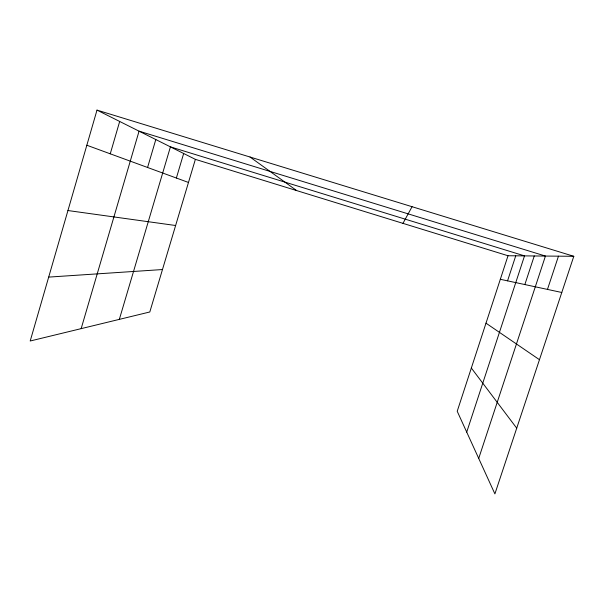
<?xml version="1.0" encoding="UTF-8"?>
<svg xmlns="http://www.w3.org/2000/svg" width="604" height="604" viewBox="0 0 604 604"><rect width="100%" height="100%" fill="white"/><g stroke="black" fill="none" stroke-linecap="round" stroke-linejoin="round"><path stroke-width="0.91" d="M97.002 110.102L30.2 341.003L149.807 311.981L195.371 159.358L97.002 110.102L573.8 256.3L494.895 493.898L457.213 411.271L508.017 255.749L573.8 256.3M110.253 153.816L119.683 121.457M81.155 328.644L139.063 131.159L545.442 256.058L478.715 458.421M147.572 167.482L155.809 139.547M119.335 319.38L170.426 146.87L524.521 255.885L466.718 432.109M176.368 178.029L183.669 153.492M507.556 280.845L515.748 255.809M524.846 284.559L534.253 255.968M547.466 289.407L558.466 256.172M402.966 223.359L412.064 206.704M48.69 277.1L162.476 269.543M67.942 210.539L175.621 225.511M500.331 279.297L561.78 292.479M195.371 159.358L508.017 255.749M86.84 145.239L188.478 182.461M485.994 323.17L539.463 359.697M250.018 157.017L296.685 190.592M471.339 368.04L516.722 428.176"/></g></svg>
